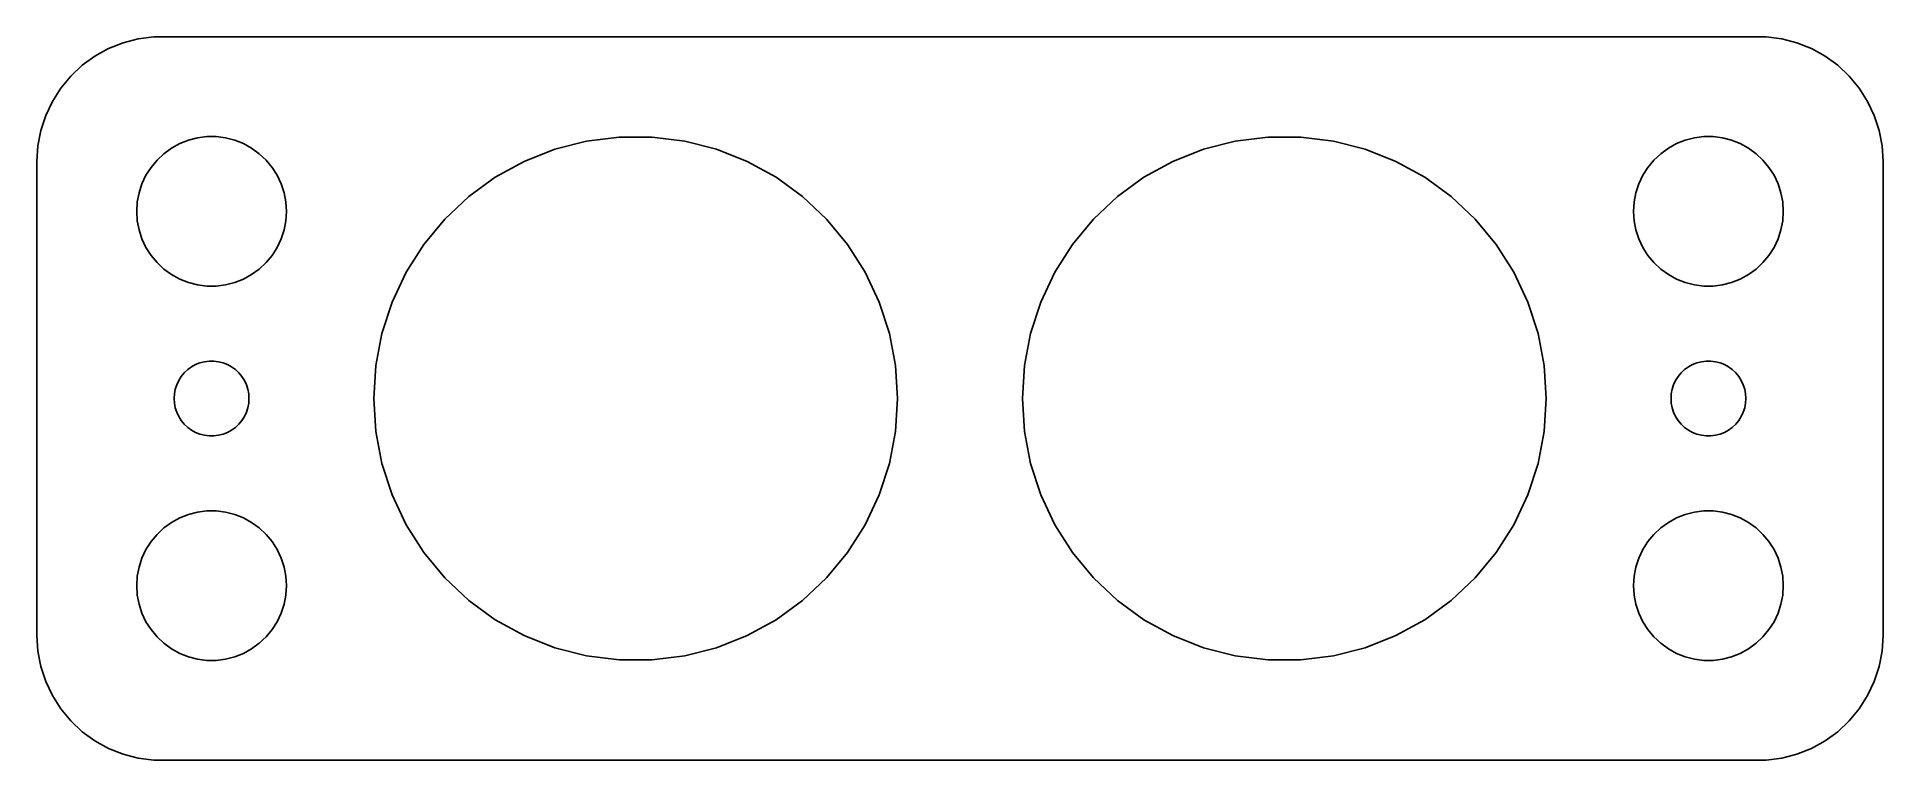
# Model space of a CAD drawing. Header units: metres. Extents: x -37 to 37, y -14.5 to 14.5.
import ezdxf

# ---------------------------------------------------------------- set-up
doc = ezdxf.new("R2010")
doc.units = ezdxf.units.M

msp = doc.modelspace()

# ---------------------------------------------------------------- linework, layer by layer
for p, q in [((-33.5451, 14.2553), (-34.1289, 14.0241)), ((-32.9369, 14.4114), (-33.5451, 14.2553)), ((-32.3139, 14.4901), (-32.9369, 14.4114)), ((32.3139, 14.4901), (-32.3139, 14.4901)), ((32.9369, 14.4114), (32.3139, 14.4901)), ((33.5451, 14.2553), (32.9369, 14.4114)), ((34.1289, 14.0241), (33.5451, 14.2553)), ((-35.1871, 13.3526), (-35.6448, 12.9227)), ((-34.6791, 13.7216), (-35.1871, 13.3526)), ((-34.1289, 14.0241), (-34.6791, 13.7216)), ((34.6791, 13.7216), (34.1289, 14.0241)), ((35.1871, 13.3526), (34.6791, 13.7216)), ((35.6448, 12.9227), (35.1871, 13.3526)), ((-35.6448, 12.9227), (-36.0451, 12.4389)), ((36.0451, 12.4389), (35.6448, 12.9227)), ((-36.3815, 11.9088), (-36.6489, 11.3406)), ((-36.0451, 12.4389), (-36.3815, 11.9088)), ((36.3815, 11.9088), (36.0451, 12.4389)), ((36.6489, 11.3406), (36.3815, 11.9088)), ((-36.6489, 11.3406), (-36.8429, 10.7434)), ((36.8429, 10.7434), (36.6489, 11.3406)), ((-36.8429, 10.7434), (-36.9606, 10.1267)), ((-30.927, 10.3532), (-30.5621, 10.4469)), ((-30.5621, 10.4469), (-30.1884, 10.4941)), ((-30.1884, 10.4941), (-29.8116, 10.4941)), ((-29.8116, 10.4941), (-29.4379, 10.4469)), ((-29.4379, 10.4469), (-29.0729, 10.3532)), ((-14.9675, 10.314), (-13.6593, 10.4793)), ((-13.6593, 10.4793), (-12.3407, 10.4793)), ((-12.3407, 10.4793), (-11.0325, 10.314)), ((11.0325, 10.314), (12.3407, 10.4793)), ((12.3407, 10.4793), (13.6593, 10.4793)), ((13.6593, 10.4793), (14.9675, 10.314)), ((29.0729, 10.3532), (29.4379, 10.4469)), ((29.4379, 10.4469), (29.8116, 10.4941)), ((29.8116, 10.4941), (30.1884, 10.4941)), ((30.1884, 10.4941), (30.5621, 10.4469)), ((30.5621, 10.4469), (30.927, 10.3532)), ((36.9606, 10.1267), (36.8429, 10.7434)), ((-36.9606, 10.1267), (-37, 9.5)), ((-32.1869, 9.55363), (-31.9123, 9.81154)), ((-31.9123, 9.81154), (-31.6075, 10.033)), ((-31.6075, 10.033), (-31.2773, 10.2145)), ((-31.2773, 10.2145), (-30.927, 10.3532)), ((-29.0729, 10.3532), (-28.7227, 10.2145)), ((-28.7227, 10.2145), (-28.3925, 10.033)), ((-28.3925, 10.033), (-28.0877, 9.81154)), ((-28.0877, 9.81154), (-27.8131, 9.55363)), ((-17.4707, 9.50067), (-16.2447, 9.98608)), ((-16.2447, 9.98608), (-14.9675, 10.314)), ((-11.0325, 10.314), (-9.75531, 9.98608)), ((-9.75531, 9.98608), (-8.52931, 9.50067)), ((8.52931, 9.50067), (9.75531, 9.98608)), ((9.75531, 9.98608), (11.0325, 10.314)), ((14.9675, 10.314), (16.2447, 9.98608)), ((16.2447, 9.98608), (17.4707, 9.50067)), ((27.8131, 9.55363), (28.0877, 9.81154)), ((28.0877, 9.81154), (28.3925, 10.033)), ((28.3925, 10.033), (28.7227, 10.2145)), ((28.7227, 10.2145), (29.0729, 10.3532)), ((30.927, 10.3532), (31.2773, 10.2145)), ((31.2773, 10.2145), (31.6075, 10.033)), ((31.6075, 10.033), (31.9123, 9.81154)), ((31.9123, 9.81154), (32.1869, 9.55363)), ((37, 9.5), (36.9606, 10.1267)), ((-37, 9.5), (-37, -9.5)), ((-32.7893, 8.60437), (-32.6289, 8.94525)), ((-32.6289, 8.94525), (-32.427, 9.26335)), ((-32.427, 9.26335), (-32.1869, 9.55363)), ((-27.8131, 9.55363), (-27.5729, 9.26335)), ((-27.5729, 9.26335), (-27.3711, 8.94525)), ((-27.3711, 8.94525), (-27.2107, 8.60437)), ((-18.6262, 8.86543), (-17.4707, 9.50067)), ((-8.52931, 9.50067), (-7.37381, 8.86543)), ((7.37381, 8.86543), (8.52931, 9.50067)), ((17.4707, 9.50067), (18.6262, 8.86543)), ((27.2107, 8.60437), (27.3711, 8.94525)), ((27.3711, 8.94525), (27.5729, 9.26335)), ((27.5729, 9.26335), (27.8131, 9.55363)), ((32.1869, 9.55363), (32.427, 9.26335)), ((32.427, 9.26335), (32.6289, 8.94525)), ((32.6289, 8.94525), (32.7893, 8.60437)), ((37, -9.5), (37, 9.5)), ((-32.9763, 7.87599), (-32.9057, 8.24606)), ((-32.9057, 8.24606), (-32.7893, 8.60437)), ((-27.2107, 8.60437), (-27.0942, 8.24606)), ((-27.0942, 8.24606), (-27.0237, 7.87599)), ((-19.6929, 8.09038), (-18.6262, 8.86543)), ((-7.37381, 8.86543), (-6.30704, 8.09038)), ((6.30704, 8.09038), (7.37381, 8.86543)), ((18.6262, 8.86543), (19.6929, 8.09038)), ((27.0237, 7.87599), (27.0942, 8.24606)), ((27.0942, 8.24606), (27.2107, 8.60437)), ((32.7893, 8.60437), (32.9057, 8.24606)), ((32.9057, 8.24606), (32.9763, 7.87599)), ((-33, 7.5), (-32.9763, 7.87599)), ((-32.9763, 7.12399), (-33, 7.5)), ((-27.0237, 7.87599), (-27, 7.5)), ((-27, 7.5), (-27.0237, 7.12399)), ((-20.6542, 7.18774), (-19.6929, 8.09038)), ((-6.30704, 8.09038), (-5.34583, 7.18774)), ((5.34583, 7.18774), (6.30704, 8.09038)), ((19.6929, 8.09038), (20.6542, 7.18774)), ((27, 7.5), (27.0237, 7.87599)), ((27.0237, 7.12399), (27, 7.5)), ((32.9763, 7.87599), (33, 7.5)), ((33, 7.5), (32.9763, 7.12399)), ((-32.9057, 6.75392), (-32.9763, 7.12399)), ((-32.7893, 6.39561), (-32.9057, 6.75392)), ((-27.0942, 6.75392), (-27.2107, 6.39561)), ((-27.0237, 7.12399), (-27.0942, 6.75392)), ((-21.4947, 6.17174), (-20.6542, 7.18774)), ((-5.34583, 7.18774), (-4.50531, 6.17174)), ((4.50531, 6.17174), (5.34583, 7.18774)), ((20.6542, 7.18774), (21.4947, 6.17174)), ((27.0942, 6.75392), (27.0237, 7.12399)), ((27.2107, 6.39561), (27.0942, 6.75392)), ((32.9057, 6.75392), (32.7893, 6.39561)), ((32.9763, 7.12399), (32.9057, 6.75392)), ((-32.6289, 6.05473), (-32.7893, 6.39561)), ((-32.427, 5.73663), (-32.6289, 6.05473)), ((-27.3711, 6.05473), (-27.5729, 5.73663)), ((-27.2107, 6.39561), (-27.3711, 6.05473)), ((-22.2012, 5.05841), (-21.4947, 6.17174)), ((-4.50531, 6.17174), (-3.79877, 5.05841)), ((3.79877, 5.05841), (4.50531, 6.17174)), ((21.4947, 6.17174), (22.2012, 5.05841)), ((27.3711, 6.05473), (27.2107, 6.39561)), ((27.5729, 5.73663), (27.3711, 6.05473)), ((32.6289, 6.05473), (32.427, 5.73663)), ((32.7893, 6.39561), (32.6289, 6.05473)), ((-32.1869, 5.44635), (-32.427, 5.73663)), ((-31.9123, 5.18845), (-32.1869, 5.44635)), ((-31.6075, 4.96701), (-31.9123, 5.18845)), ((-28.0877, 5.18845), (-28.3925, 4.96701)), ((-27.8131, 5.44635), (-28.0877, 5.18845)), ((-27.5729, 5.73663), (-27.8131, 5.44635)), ((27.8131, 5.44635), (27.5729, 5.73663)), ((28.0877, 5.18845), (27.8131, 5.44635)), ((28.3925, 4.96701), (28.0877, 5.18845)), ((31.9123, 5.18845), (31.6075, 4.96701)), ((32.1869, 5.44635), (31.9123, 5.18845)), ((32.427, 5.73663), (32.1869, 5.44635)), ((-31.2773, 4.78551), (-31.6075, 4.96701)), ((-30.927, 4.64682), (-31.2773, 4.78551)), ((-30.5621, 4.55313), (-30.927, 4.64682)), ((-30.1884, 4.50591), (-30.5621, 4.55313)), ((-29.8116, 4.50591), (-30.1884, 4.50591)), ((-29.4379, 4.55313), (-29.8116, 4.50591)), ((-29.0729, 4.64682), (-29.4379, 4.55313)), ((-28.7227, 4.78551), (-29.0729, 4.64682)), ((-28.3925, 4.96701), (-28.7227, 4.78551)), ((-22.7626, 3.8653), (-22.2012, 5.05841)), ((-3.79877, 5.05841), (-3.23734, 3.8653)), ((3.23734, 3.8653), (3.79877, 5.05841)), ((22.2012, 5.05841), (22.7626, 3.8653)), ((28.7227, 4.78551), (28.3925, 4.96701)), ((29.0729, 4.64682), (28.7227, 4.78551)), ((29.4379, 4.55313), (29.0729, 4.64682)), ((29.8116, 4.50591), (29.4379, 4.55313)), ((30.1884, 4.50591), (29.8116, 4.50591)), ((30.5621, 4.55313), (30.1884, 4.50591)), ((30.927, 4.64682), (30.5621, 4.55313)), ((31.2773, 4.78551), (30.927, 4.64682)), ((31.6075, 4.96701), (31.2773, 4.78551)), ((-23.1701, 2.61124), (-22.7626, 3.8653)), ((-3.23734, 3.8653), (-2.82986, 2.61124)), ((2.82986, 2.61124), (3.23734, 3.8653)), ((22.7626, 3.8653), (23.1701, 2.61124)), ((-23.4172, 1.31599), (-23.1701, 2.61124)), ((-2.82986, 2.61124), (-2.58279, 1.31599)), ((2.58279, 1.31599), (2.82986, 2.61124)), ((23.1701, 2.61124), (23.4172, 1.31599)), ((-30.2811, 1.47342), (-30.0942, 1.49704)), ((-30.0942, 1.49704), (-29.9058, 1.49704)), ((-29.9058, 1.49704), (-29.7189, 1.47342)), ((29.7189, 1.47342), (29.9058, 1.49704)), ((29.9058, 1.49704), (30.0942, 1.49704)), ((30.0942, 1.49704), (30.2811, 1.47342)), ((-31.3145, 0.722626), (-31.2135, 0.881668)), ((-31.2135, 0.881668), (-31.0934, 1.02681)), ((-31.0934, 1.02681), (-30.9561, 1.15576)), ((-30.9561, 1.15576), (-30.8037, 1.26648)), ((-30.8037, 1.26648), (-30.6387, 1.35724)), ((-30.6387, 1.35724), (-30.4635, 1.42657)), ((-30.4635, 1.42657), (-30.2811, 1.47342)), ((-29.7189, 1.47342), (-29.5365, 1.42657)), ((-29.5365, 1.42657), (-29.3613, 1.35724)), ((-29.3613, 1.35724), (-29.1963, 1.26648)), ((-29.1963, 1.26648), (-29.0439, 1.15576)), ((-29.0439, 1.15576), (-28.9065, 1.02681)), ((-28.9065, 1.02681), (-28.7865, 0.881668)), ((-28.7865, 0.881668), (-28.6855, 0.722626)), ((-23.5, 0), (-23.4172, 1.31599)), ((-2.58279, 1.31599), (-2.5, 0)), ((2.5, 0), (2.58279, 1.31599)), ((23.4172, 1.31599), (23.5, 0)), ((28.6855, 0.722626), (28.7865, 0.881668)), ((28.7865, 0.881668), (28.9065, 1.02681)), ((28.9065, 1.02681), (29.0439, 1.15576)), ((29.0439, 1.15576), (29.1963, 1.26648)), ((29.1963, 1.26648), (29.3613, 1.35724)), ((29.3613, 1.35724), (29.5365, 1.42657)), ((29.5365, 1.42657), (29.7189, 1.47342)), ((30.2811, 1.47342), (30.4635, 1.42657)), ((30.4635, 1.42657), (30.6387, 1.35724)), ((30.6387, 1.35724), (30.8037, 1.26648)), ((30.8037, 1.26648), (30.9561, 1.15576)), ((30.9561, 1.15576), (31.0934, 1.02681)), ((31.0934, 1.02681), (31.2135, 0.881668)), ((31.2135, 0.881668), (31.3145, 0.722626)), ((-31.5, 0), (-31.4882, 0.187988)), ((-31.4882, -0.187988), (-31.5, 0)), ((-31.4882, 0.187988), (-31.4529, 0.373032)), ((-31.4529, 0.373032), (-31.3947, 0.552185)), ((-31.3947, 0.552185), (-31.3145, 0.722626)), ((-28.6855, 0.722626), (-28.6053, 0.552185)), ((-28.6053, 0.552185), (-28.5471, 0.373032)), ((-28.5471, 0.373032), (-28.5118, 0.187988)), ((-28.5118, 0.187988), (-28.5, 0)), ((-28.5, 0), (-28.5118, -0.187988)), ((-23.4172, -1.31599), (-23.5, 0)), ((-2.5, 0), (-2.58279, -1.31599)), ((2.58279, -1.31599), (2.5, 0)), ((23.5, 0), (23.4172, -1.31599)), ((28.5, 0), (28.5118, 0.187988)), ((28.5118, -0.187988), (28.5, 0)), ((28.5118, 0.187988), (28.5471, 0.373032)), ((28.5471, 0.373032), (28.6053, 0.552185)), ((28.6053, 0.552185), (28.6855, 0.722626)), ((31.3145, 0.722626), (31.3947, 0.552185)), ((31.3947, 0.552185), (31.4529, 0.373032)), ((31.4529, 0.373032), (31.4882, 0.187988)), ((31.4882, 0.187988), (31.5, 0)), ((31.5, 0), (31.4882, -0.187988)), ((-31.4529, -0.373032), (-31.4882, -0.187988)), ((-31.3947, -0.552185), (-31.4529, -0.373032)), ((-31.3145, -0.722626), (-31.3947, -0.552185)), ((-31.2135, -0.881668), (-31.3145, -0.722626)), ((-28.6855, -0.722626), (-28.7865, -0.881668)), ((-28.6053, -0.552185), (-28.6855, -0.722626)), ((-28.5471, -0.373032), (-28.6053, -0.552185)), ((-28.5118, -0.187988), (-28.5471, -0.373032)), ((28.5471, -0.373032), (28.5118, -0.187988)), ((28.6053, -0.552185), (28.5471, -0.373032)), ((28.6855, -0.722626), (28.6053, -0.552185)), ((28.7865, -0.881668), (28.6855, -0.722626)), ((31.3145, -0.722626), (31.2135, -0.881668)), ((31.3947, -0.552185), (31.3145, -0.722626)), ((31.4529, -0.373032), (31.3947, -0.552185)), ((31.4882, -0.187988), (31.4529, -0.373032)), ((-31.0934, -1.02681), (-31.2135, -0.881668)), ((-30.9561, -1.15576), (-31.0934, -1.02681)), ((-30.8037, -1.26648), (-30.9561, -1.15576)), ((-30.6387, -1.35724), (-30.8037, -1.26648)), ((-30.4635, -1.42657), (-30.6387, -1.35724)), ((-30.2811, -1.47342), (-30.4635, -1.42657)), ((-30.0942, -1.49704), (-30.2811, -1.47342)), ((-29.7189, -1.47342), (-29.9058, -1.49704)), ((-29.5365, -1.42657), (-29.7189, -1.47342)), ((-29.3613, -1.35724), (-29.5365, -1.42657)), ((-29.1963, -1.26648), (-29.3613, -1.35724)), ((-29.0439, -1.15576), (-29.1963, -1.26648)), ((-28.9065, -1.02681), (-29.0439, -1.15576)), ((-28.7865, -0.881668), (-28.9065, -1.02681)), ((-23.1701, -2.61124), (-23.4172, -1.31599)), ((-2.58279, -1.31599), (-2.82986, -2.61124)), ((2.82986, -2.61124), (2.58279, -1.31599)), ((23.4172, -1.31599), (23.1701, -2.61124)), ((28.9065, -1.02681), (28.7865, -0.881668)), ((29.0439, -1.15576), (28.9065, -1.02681)), ((29.1963, -1.26648), (29.0439, -1.15576)), ((29.3613, -1.35724), (29.1963, -1.26648)), ((29.5365, -1.42657), (29.3613, -1.35724)), ((29.7189, -1.47342), (29.5365, -1.42657)), ((29.9058, -1.49704), (29.7189, -1.47342)), ((30.2811, -1.47342), (30.0942, -1.49704)), ((30.4635, -1.42657), (30.2811, -1.47342)), ((30.6387, -1.35724), (30.4635, -1.42657)), ((30.8037, -1.26648), (30.6387, -1.35724)), ((30.9561, -1.15576), (30.8037, -1.26648)), ((31.0934, -1.02681), (30.9561, -1.15576)), ((31.2135, -0.881668), (31.0934, -1.02681)), ((-29.9058, -1.49704), (-30.0942, -1.49704)), ((30.0942, -1.49704), (29.9058, -1.49704)), ((-22.7626, -3.8653), (-23.1701, -2.61124)), ((-2.82986, -2.61124), (-3.23734, -3.8653)), ((3.23734, -3.8653), (2.82986, -2.61124)), ((23.1701, -2.61124), (22.7626, -3.8653)), ((-22.2012, -5.05841), (-22.7626, -3.8653)), ((-3.23734, -3.8653), (-3.79877, -5.05841)), ((3.79877, -5.05841), (3.23734, -3.8653)), ((22.7626, -3.8653), (22.2012, -5.05841)), ((-31.9123, -5.18845), (-31.6075, -4.96701)), ((-31.6075, -4.96701), (-31.2773, -4.78551)), ((-31.2773, -4.78551), (-30.927, -4.64682)), ((-30.927, -4.64682), (-30.5621, -4.55313)), ((-30.5621, -4.55313), (-30.1884, -4.50591)), ((-30.1884, -4.50591), (-29.8116, -4.50591)), ((-29.8116, -4.50591), (-29.4379, -4.55313)), ((-29.4379, -4.55313), (-29.0729, -4.64682)), ((-29.0729, -4.64682), (-28.7227, -4.78551)), ((-28.7227, -4.78551), (-28.3925, -4.96701)), ((-28.3925, -4.96701), (-28.0877, -5.18845)), ((-21.4947, -6.17174), (-22.2012, -5.05841)), ((-3.79877, -5.05841), (-4.50531, -6.17174)), ((4.50531, -6.17174), (3.79877, -5.05841)), ((22.2012, -5.05841), (21.4947, -6.17174)), ((28.0877, -5.18845), (28.3925, -4.96701)), ((28.3925, -4.96701), (28.7227, -4.78551)), ((28.7227, -4.78551), (29.0729, -4.64682)), ((29.0729, -4.64682), (29.4379, -4.55313)), ((29.4379, -4.55313), (29.8116, -4.50591)), ((29.8116, -4.50591), (30.1884, -4.50591)), ((30.1884, -4.50591), (30.5621, -4.55313)), ((30.5621, -4.55313), (30.927, -4.64682)), ((30.927, -4.64682), (31.2773, -4.78551)), ((31.2773, -4.78551), (31.6075, -4.96701)), ((31.6075, -4.96701), (31.9123, -5.18845)), ((-32.6289, -6.05473), (-32.427, -5.73663)), ((-32.427, -5.73663), (-32.1869, -5.44635)), ((-32.1869, -5.44635), (-31.9123, -5.18845)), ((-28.0877, -5.18845), (-27.8131, -5.44635)), ((-27.8131, -5.44635), (-27.5729, -5.73663)), ((-27.5729, -5.73663), (-27.3711, -6.05473)), ((27.3711, -6.05473), (27.5729, -5.73663)), ((27.5729, -5.73663), (27.8131, -5.44635)), ((27.8131, -5.44635), (28.0877, -5.18845)), ((31.9123, -5.18845), (32.1869, -5.44635)), ((32.1869, -5.44635), (32.427, -5.73663)), ((32.427, -5.73663), (32.6289, -6.05473)), ((-32.9057, -6.75392), (-32.7893, -6.39561)), ((-32.7893, -6.39561), (-32.6289, -6.05473)), ((-27.3711, -6.05473), (-27.2107, -6.39561)), ((-27.2107, -6.39561), (-27.0942, -6.75392)), ((-20.6542, -7.18774), (-21.4947, -6.17174)), ((-4.50531, -6.17174), (-5.34583, -7.18774)), ((5.34583, -7.18774), (4.50531, -6.17174)), ((21.4947, -6.17174), (20.6542, -7.18774)), ((27.0942, -6.75392), (27.2107, -6.39561)), ((27.2107, -6.39561), (27.3711, -6.05473)), ((32.6289, -6.05473), (32.7893, -6.39561)), ((32.7893, -6.39561), (32.9057, -6.75392)), ((-33, -7.5), (-32.9763, -7.12399)), ((-32.9763, -7.12399), (-32.9057, -6.75392)), ((-27.0942, -6.75392), (-27.0237, -7.12399)), ((-27.0237, -7.12399), (-27, -7.5)), ((-19.6929, -8.09038), (-20.6542, -7.18774)), ((-5.34583, -7.18774), (-6.30704, -8.09038)), ((6.30704, -8.09038), (5.34583, -7.18774)), ((20.6542, -7.18774), (19.6929, -8.09038)), ((27, -7.5), (27.0237, -7.12399)), ((27.0237, -7.12399), (27.0942, -6.75392)), ((32.9057, -6.75392), (32.9763, -7.12399)), ((32.9763, -7.12399), (33, -7.5)), ((-32.9763, -7.87599), (-33, -7.5)), ((-32.9057, -8.24606), (-32.9763, -7.87599)), ((-27.0237, -7.87599), (-27.0942, -8.24606)), ((-27, -7.5), (-27.0237, -7.87599)), ((-18.6262, -8.86543), (-19.6929, -8.09038)), ((-6.30704, -8.09038), (-7.37381, -8.86543)), ((7.37381, -8.86543), (6.30704, -8.09038)), ((19.6929, -8.09038), (18.6262, -8.86543)), ((27.0237, -7.87599), (27, -7.5)), ((27.0942, -8.24606), (27.0237, -7.87599)), ((32.9763, -7.87599), (32.9057, -8.24606)), ((33, -7.5), (32.9763, -7.87599)), ((-32.7893, -8.60437), (-32.9057, -8.24606)), ((-32.6289, -8.94525), (-32.7893, -8.60437)), ((-27.2107, -8.60437), (-27.3711, -8.94525)), ((-27.0942, -8.24606), (-27.2107, -8.60437)), ((-17.4707, -9.50067), (-18.6262, -8.86543)), ((-7.37381, -8.86543), (-8.52931, -9.50067)), ((8.52931, -9.50067), (7.37381, -8.86543)), ((18.6262, -8.86543), (17.4707, -9.50067)), ((27.2107, -8.60437), (27.0942, -8.24606)), ((27.3711, -8.94525), (27.2107, -8.60437)), ((32.7893, -8.60437), (32.6289, -8.94525)), ((32.9057, -8.24606), (32.7893, -8.60437)), ((-37, -9.5), (-36.9606, -10.1267)), ((-32.427, -9.26335), (-32.6289, -8.94525)), ((-32.1869, -9.55363), (-32.427, -9.26335)), ((-31.9123, -9.81154), (-32.1869, -9.55363)), ((-27.8131, -9.55363), (-28.0877, -9.81154)), ((-27.5729, -9.26335), (-27.8131, -9.55363)), ((-27.3711, -8.94525), (-27.5729, -9.26335)), ((-16.2447, -9.98608), (-17.4707, -9.50067)), ((-8.52931, -9.50067), (-9.75531, -9.98608)), ((9.75531, -9.98608), (8.52931, -9.50067)), ((17.4707, -9.50067), (16.2447, -9.98608)), ((27.5729, -9.26335), (27.3711, -8.94525)), ((27.8131, -9.55363), (27.5729, -9.26335)), ((28.0877, -9.81154), (27.8131, -9.55363)), ((32.1869, -9.55363), (31.9123, -9.81154)), ((32.427, -9.26335), (32.1869, -9.55363)), ((32.6289, -8.94525), (32.427, -9.26335)), ((36.9606, -10.1267), (37, -9.5)), ((-36.9606, -10.1267), (-36.8429, -10.7434)), ((-31.6075, -10.033), (-31.9123, -9.81154)), ((-31.2773, -10.2145), (-31.6075, -10.033)), ((-30.927, -10.3532), (-31.2773, -10.2145)), ((-30.5621, -10.4469), (-30.927, -10.3532)), ((-29.0729, -10.3532), (-29.4379, -10.4469)), ((-28.7227, -10.2145), (-29.0729, -10.3532)), ((-28.3925, -10.033), (-28.7227, -10.2145)), ((-28.0877, -9.81154), (-28.3925, -10.033)), ((-14.9675, -10.314), (-16.2447, -9.98608)), ((-13.6593, -10.4793), (-14.9675, -10.314)), ((-11.0325, -10.314), (-12.3407, -10.4793)), ((-9.75531, -9.98608), (-11.0325, -10.314)), ((11.0325, -10.314), (9.75531, -9.98608)), ((12.3407, -10.4793), (11.0325, -10.314)), ((14.9675, -10.314), (13.6593, -10.4793)), ((16.2447, -9.98608), (14.9675, -10.314)), ((28.3925, -10.033), (28.0877, -9.81154)), ((28.7227, -10.2145), (28.3925, -10.033)), ((29.0729, -10.3532), (28.7227, -10.2145)), ((29.4379, -10.4469), (29.0729, -10.3532)), ((30.927, -10.3532), (30.5621, -10.4469)), ((31.2773, -10.2145), (30.927, -10.3532)), ((31.6075, -10.033), (31.2773, -10.2145)), ((31.9123, -9.81154), (31.6075, -10.033)), ((36.8429, -10.7434), (36.9606, -10.1267)), ((-36.8429, -10.7434), (-36.6489, -11.3406)), ((-30.1884, -10.4941), (-30.5621, -10.4469)), ((-29.8116, -10.4941), (-30.1884, -10.4941)), ((-29.4379, -10.4469), (-29.8116, -10.4941)), ((-12.3407, -10.4793), (-13.6593, -10.4793)), ((13.6593, -10.4793), (12.3407, -10.4793)), ((29.8116, -10.4941), (29.4379, -10.4469)), ((30.1884, -10.4941), (29.8116, -10.4941)), ((30.5621, -10.4469), (30.1884, -10.4941)), ((36.6489, -11.3406), (36.8429, -10.7434)), ((-36.6489, -11.3406), (-36.3815, -11.9088)), ((36.3815, -11.9088), (36.6489, -11.3406)), ((-36.3815, -11.9088), (-36.0451, -12.4389)), ((-36.0451, -12.4389), (-35.6448, -12.9227)), ((35.6448, -12.9227), (36.0451, -12.4389)), ((36.0451, -12.4389), (36.3815, -11.9088)), ((-35.6448, -12.9227), (-35.1871, -13.3526)), ((35.1871, -13.3526), (35.6448, -12.9227)), ((-35.1871, -13.3526), (-34.6791, -13.7216)), ((-34.6791, -13.7216), (-34.1289, -14.0241)), ((-34.1289, -14.0241), (-33.5451, -14.2553)), ((33.5451, -14.2553), (34.1289, -14.0241)), ((34.1289, -14.0241), (34.6791, -13.7216)), ((34.6791, -13.7216), (35.1871, -13.3526)), ((-33.5451, -14.2553), (-32.9369, -14.4114)), ((-32.9369, -14.4114), (-32.3139, -14.4901)), ((-32.3139, -14.4901), (32.3139, -14.4901)), ((32.3139, -14.4901), (32.9369, -14.4114)), ((32.9369, -14.4114), (33.5451, -14.2553))]:
    msp.add_line(p, q)

doc.saveas('drawing.dxf')
